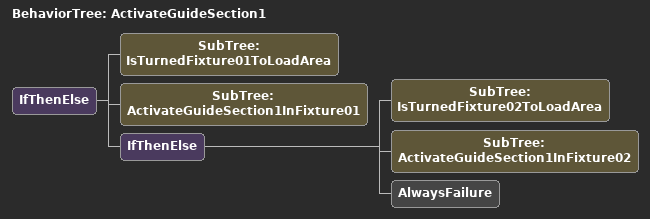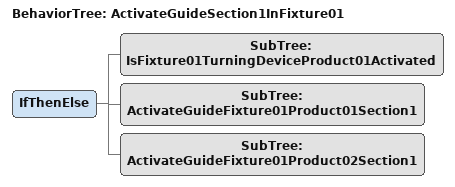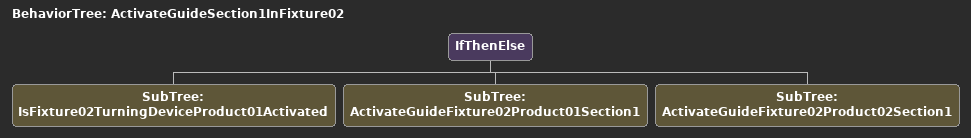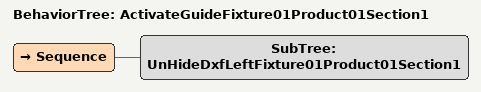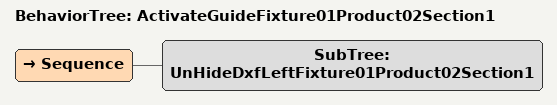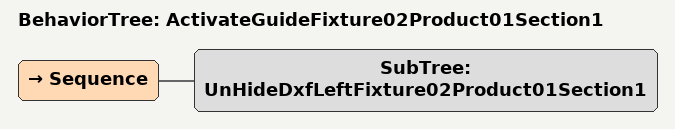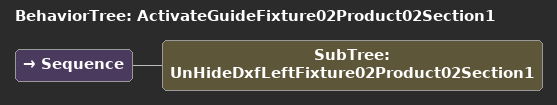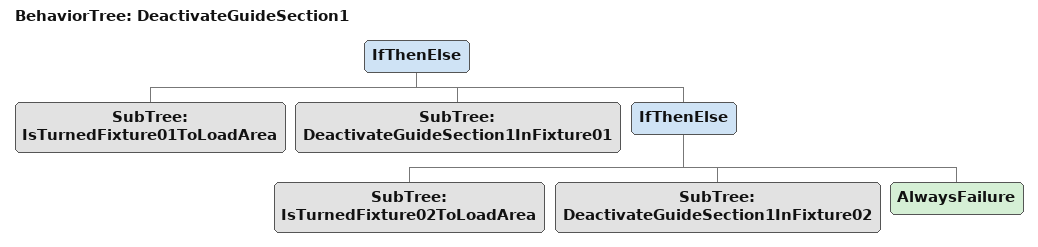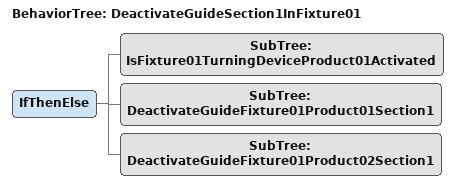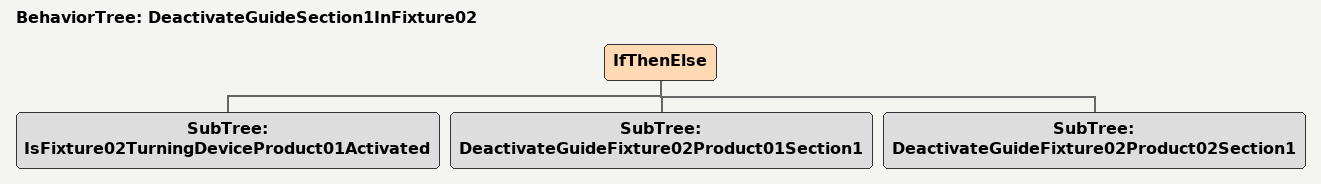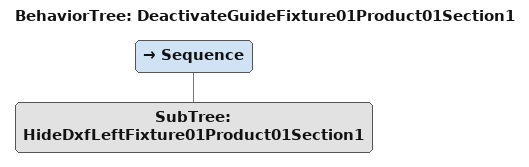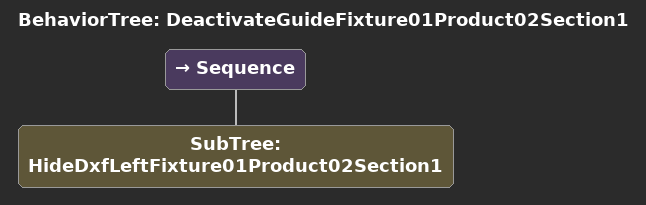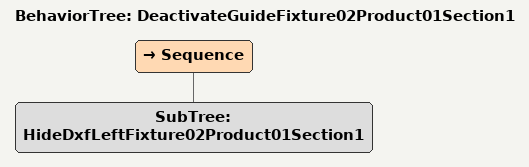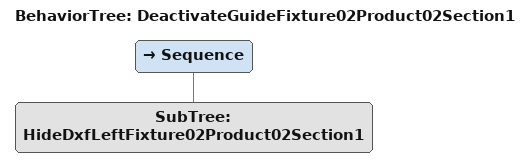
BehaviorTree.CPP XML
<root BTCPP_format="4" main_tree_to_execute="ActivateGuideSection1">
    <include path="projector_01_product01_fixture01.xml"/>
    <include path="projector_02_product01_fixture01.xml"/>
    <include path="projector_01_product02_fixture01.xml"/>
    <include path="projector_02_product02_fixture01.xml"/>
    <include path="projector_01_product01_fixture02.xml"/>
    <include path="projector_02_product01_fixture02.xml"/>
    <include path="projector_01_product02_fixture02.xml"/>
    <include path="projector_02_product02_fixture02.xml"/>
    <include path="../workobject.xml"/>

    <BehaviorTree ID="ActivateGuideSection1">
       <IfThenElse>
        <SubTree ID="IsTurnedFixture01ToLoadArea"/>
        <SubTree ID="ActivateGuideSection1InFixture01" />
        <IfThenElse>
          <SubTree ID="IsTurnedFixture02ToLoadArea"/>
          <SubTree ID="ActivateGuideSection1InFixture02" />
          <AlwaysFailure/>
        </IfThenElse>
      </IfThenElse>
    </BehaviorTree>

    <BehaviorTree ID="ActivateGuideSection1InFixture01">
        <IfThenElse>
            <SubTree ID="IsFixture01TurningDeviceProduct01Activated"/>
            <SubTree ID="ActivateGuideFixture01Product01Section1" />
            <SubTree ID="ActivateGuideFixture01Product02Section1" />
        </IfThenElse>
    </BehaviorTree>

    <BehaviorTree ID="ActivateGuideSection1InFixture02">
        <IfThenElse>
            <SubTree ID="IsFixture02TurningDeviceProduct01Activated"/>
            <SubTree ID="ActivateGuideFixture02Product01Section1" />
            <SubTree ID="ActivateGuideFixture02Product02Section1" />
        </IfThenElse>
    </BehaviorTree>

    <BehaviorTree ID="ActivateGuideFixture01Product01Section1">
        <Sequence>
            <SubTree ID="UnHideDxfLeftFixture01Product01Section1"/>
        </Sequence>
    </BehaviorTree>
    <BehaviorTree ID="ActivateGuideFixture01Product02Section1">
        <Sequence>
            <SubTree ID="UnHideDxfLeftFixture01Product02Section1"/>
        </Sequence>
    </BehaviorTree>
    <BehaviorTree ID="ActivateGuideFixture02Product01Section1">
        <Sequence>
            <SubTree ID="UnHideDxfLeftFixture02Product01Section1"/>
        </Sequence>
    </BehaviorTree>
    <BehaviorTree ID="ActivateGuideFixture02Product02Section1">
        <Sequence>
            <SubTree ID="UnHideDxfLeftFixture02Product02Section1"/>
        </Sequence>
    </BehaviorTree>

    <BehaviorTree ID="DeactivateGuideSection1">
       <IfThenElse>
        <SubTree ID="IsTurnedFixture01ToLoadArea"/>
        <SubTree ID="DeactivateGuideSection1InFixture01" />
        <IfThenElse>
          <SubTree ID="IsTurnedFixture02ToLoadArea"/>
          <SubTree ID="DeactivateGuideSection1InFixture02" />
          <AlwaysFailure/>
        </IfThenElse>
      </IfThenElse>
    </BehaviorTree>

    <BehaviorTree ID="DeactivateGuideSection1InFixture01">
        <IfThenElse>
            <SubTree ID="IsFixture01TurningDeviceProduct01Activated"/>
            <SubTree ID="DeactivateGuideFixture01Product01Section1" />
            <SubTree ID="DeactivateGuideFixture01Product02Section1" />
        </IfThenElse>
    </BehaviorTree>

    <BehaviorTree ID="DeactivateGuideSection1InFixture02">
        <IfThenElse>
            <SubTree ID="IsFixture02TurningDeviceProduct01Activated"/>
            <SubTree ID="DeactivateGuideFixture02Product01Section1" />
            <SubTree ID="DeactivateGuideFixture02Product02Section1" />
        </IfThenElse>
    </BehaviorTree>

    <BehaviorTree ID="DeactivateGuideFixture01Product01Section1">
        <Sequence>
            <SubTree ID="HideDxfLeftFixture01Product01Section1"/>
        </Sequence>
    </BehaviorTree>
    <BehaviorTree ID="DeactivateGuideFixture01Product02Section1">
        <Sequence>
            <SubTree ID="HideDxfLeftFixture01Product02Section1"/>
        </Sequence>
    </BehaviorTree>
    <BehaviorTree ID="DeactivateGuideFixture02Product01Section1">
        <Sequence>
            <SubTree ID="HideDxfLeftFixture02Product01Section1"/>
        </Sequence>
    </BehaviorTree>
    <BehaviorTree ID="DeactivateGuideFixture02Product02Section1">
        <Sequence>
            <SubTree ID="HideDxfLeftFixture02Product02Section1"/>
        </Sequence>
    </BehaviorTree>

</root>
